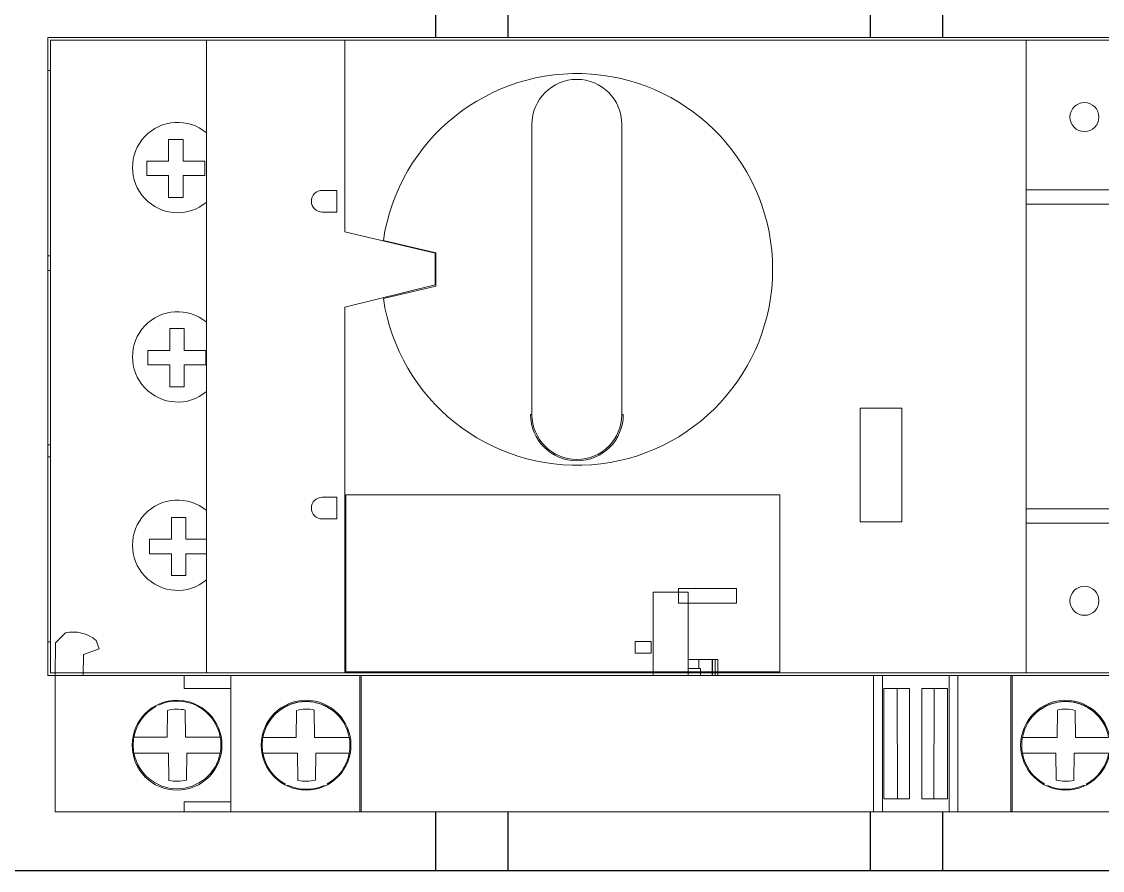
# Model space of a CAD drawing. Header units: millimetres. Extents: x 0 to 69574, y -5 to 41746.
# Drawn here: x 39173.1 to 39247.7, y 16219.4 to 16277.9 of the extents above; entities that cross this region are included whole.
import ezdxf

# ---------------------------------------------------------------- set-up
doc = ezdxf.new("R2010")
doc.units = ezdxf.units.MM
doc.set_wipeout_variables(frame=1)
doc.layers.add('000-PI-Oprema', color=30, linetype='Continuous', lineweight=5)
doc.layers.add('002-PI-Kabelska kanalica', color=150, linetype='Continuous')
doc.layers.add('004-PI-DIN Šina', color=3, linetype='Continuous')

# ---------------------------------------------------------------- blocks, each defined once
blk = doc.blocks.new('*U581')
at = {"layer": '004-PI-DIN Šina'}
blk.add_lwpolyline([(220, -17.5), (220, 17.5), (0, 17.5), (0, -17.5)], close=True, dxfattribs=at)
for points in [[(0, 12.5), (220, 12.5)], [(0, -12.5), (220, -12.5)]]:
    blk.add_lwpolyline(points, dxfattribs=at)
blk = doc.blocks.new('*U1086')
at = {"layer": '002-PI-Kabelska kanalica'}
blk.add_line((-20, -100), (-20, 470), dxfattribs=at)
blk = doc.blocks.new('GV2P04')
at = {"ltscale": 0.25}
blk.add_wipeout([(44692.174, 32178.545), (44736.174, 32178.545), (44736.174, 32090.045), (44692.174, 32090.045)], dxfattribs=at).dxf.layer = '000-PI-Oprema'
at = {"layer": '000-PI-Oprema'}
for p, q in [((44692.174, 32090.045), (44692.174, 32178.545)), ((44692.174, 32178.545), (44736.174, 32178.545)), ((44692.374, 32178.345), (44692.374, 32090.245)), ((44692.374, 32178.345), (44735.974, 32178.345)), ((44694.496, 32178.545), (44694.496, 32178.345)), ((44707.264, 32178.345), (44707.264, 32178.545)), ((44708.078, 32178.545), (44708.078, 32178.345)), ((44720.09, 32178.545), (44720.09, 32178.345)), ((44721.119, 32178.545), (44721.119, 32178.345)), ((44733.887, 32178.545), (44733.887, 32178.345)), ((44735.974, 32178.345), (44735.974, 32090.245)), ((44736.174, 32178.545), (44736.174, 32090.045)), ((44700.578, 32171.519), (44700.578, 32170.019)), ((44701.578, 32171.519), (44700.578, 32171.519)), ((44701.578, 32170.019), (44701.578, 32171.519)), ((44713.59, 32171.632), (44713.59, 32170.132)), ((44714.59, 32171.632), (44713.59, 32171.632)), ((44714.59, 32170.132), (44714.59, 32171.632)), ((44726.638, 32171.711), (44726.638, 32170.211)), ((44727.638, 32171.711), (44726.638, 32171.711)), ((44727.638, 32170.211), (44727.638, 32171.711)), ((44699.078, 32170.019), (44699.078, 32169.019)), ((44700.578, 32170.019), (44699.078, 32170.019)), ((44703.078, 32170.019), (44701.578, 32170.019)), ((44703.078, 32169.019), (44703.078, 32170.019)), ((44712.09, 32170.132), (44712.09, 32169.132)), ((44713.59, 32170.132), (44712.09, 32170.132)), ((44716.09, 32170.132), (44714.59, 32170.132)), ((44716.09, 32169.132), (44716.09, 32170.132)), ((44725.138, 32170.211), (44725.138, 32169.211)), ((44726.638, 32170.211), (44725.138, 32170.211)), ((44729.138, 32170.211), (44727.638, 32170.211)), ((44729.138, 32169.211), (44729.138, 32170.211)), ((44725.138, 32169.211), (44726.638, 32169.211)), ((44726.638, 32169.211), (44726.638, 32167.711)), ((44727.638, 32167.711), (44727.638, 32169.211)), ((44727.638, 32169.211), (44729.138, 32169.211)), ((44699.078, 32169.019), (44700.578, 32169.019)), ((44700.578, 32169.019), (44700.578, 32167.595)), ((44701.578, 32167.595), (44701.578, 32169.019)), ((44701.578, 32169.019), (44703.078, 32169.019)), ((44712.09, 32169.132), (44713.59, 32169.132)), ((44713.59, 32169.132), (44713.59, 32167.632)), ((44714.59, 32167.632), (44714.59, 32169.132)), ((44714.59, 32169.132), (44716.09, 32169.132)), ((44726.638, 32167.711), (44727.638, 32167.711)), ((44735.974, 32167.595), (44692.374, 32167.595)), ((44713.59, 32167.632), (44714.59, 32167.632)), ((44702.974, 32159.611), (44702.974, 32158.611)), ((44704.474, 32158.611), (44704.474, 32159.611)), ((44724.124, 32159.611), (44724.124, 32158.611)), ((44725.624, 32158.611), (44725.624, 32159.611)), ((44717.573, 32158.045), (44692.374, 32158.045)), ((44692.443, 32157.995), (44692.443, 32128.045)), ((44692.443, 32157.995), (44704.624, 32157.995)), ((44702.974, 32158.611), (44704.474, 32158.611)), ((44704.624, 32128.045), (44704.624, 32157.995)), ((44717.573, 32158.045), (44719.101, 32151.818)), ((44721.289, 32151.813), (44722.761, 32158.045)), ((44735.974, 32158.045), (44722.761, 32158.045)), ((44724.124, 32158.611), (44725.624, 32158.611)), ((44718.174, 32155.396), (44719.021, 32151.774)), ((44721.327, 32151.774), (44722.174, 32155.396)), ((44719.021, 32151.774), (44721.327, 32151.774)), ((44719.101, 32151.818), (44721.289, 32151.813)), ((44710.174, 32145.145), (44710.174, 32145.245)), ((44730.174, 32145.145), (44710.174, 32145.145)), ((44710.174, 32138.945), (44710.174, 32138.845)), ((44710.174, 32138.945), (44730.174, 32138.945)), ((44697.174, 32135.045), (44697.174, 32131.045)), ((44697.174, 32135.045), (44698.174, 32135.045)), ((44698.174, 32131.045), (44698.174, 32135.045)), ((44698.174, 32131.045), (44697.174, 32131.045)), ((44692.443, 32128.045), (44704.624, 32128.045)), ((44702.77, 32122.516), (44702.77, 32119.62)), ((44710.599, 32122.516), (44702.77, 32122.516)), ((44710.599, 32119.62), (44710.599, 32122.516)), ((44702.77, 32119.62), (44710.599, 32119.62)), ((44735.974, 32111.045), (44692.374, 32111.045)), ((44702.674, 32111.045), (44702.674, 32103.045)), ((44703.669, 32111.045), (44703.669, 32103.045)), ((44724.673, 32111.045), (44724.673, 32103.045)), ((44725.669, 32111.045), (44725.669, 32103.045))]:
    blk.add_line(p, q, dxfattribs=at)
for centre in [(44697.329, 32107.035), (44730.677, 32107.035)]:
    blk.add_circle(centre, 1, dxfattribs=at)
for centre, radius, start, end in [((44701.161, 32169.586), 3.114, 320.25329, 219.74671), ((44714.143, 32169.586), 3.114, 320.25329, 219.74671), ((44727.198, 32169.586), 3.114, 320.25329, 219.74671), ((44703.724, 32159.611), 0.75, 0, 180), ((44724.874, 32159.611), 0.75, 0, 180), ((44720.174, 32142.045), 13.5, 98.51962, 81.48038), ((44710.174, 32142.045), 3.2, 90, 270), ((44710.174, 32142.045), 3.1, 90, 270), ((44730.174, 32142.045), 3.1, 270, 90)]:
    blk.add_arc(centre, radius, start, end, dxfattribs=at)
blk = doc.blocks.new('GVAN20')
at = {"layer": '000-PI-Oprema'}
for p, q in [((44856.671, 32180.849), (44857.353, 32180.167)), ((44856.27, 32177.846), (44855.876, 32178.927)), ((44856.837, 32178.052), (44856.27, 32177.846)), ((44855.966, 32139.767), (44855.966, 32140.867)), ((44855.966, 32140.867), (44856.766, 32140.867)), ((44856.766, 32139.767), (44856.766, 32140.867)), ((44855.966, 32139.767), (44856.766, 32139.767)), ((44860.171, 32137.217), (44860.171, 32139.617)), ((44854.915, 32137.217), (44854.915, 32136.367)), ((44855.515, 32136.467), (44855.515, 32137.217)), ((44855.515, 32136.467), (44854.915, 32136.467)), ((44855.515, 32135.567), (44855.515, 32136.466)), ((44855.515, 32135.167), (44855.515, 32135.561))]:
    blk.add_line(p, q, dxfattribs=at)
blk.add_arc((44855.016, 32179.617), 2.4, 319.32151, 13.24801, dxfattribs=at)
at = {"ltscale": 0.25}
blk.add_wipeout([(44845.016, 32180.867), (44854.415, 32180.867), (44854.415, 32093.867), (44845.016, 32093.867)], dxfattribs=at).dxf.layer = '000-PI-Oprema'
at = {"layer": '000-PI-Oprema'}
for p, q in [((44845.016, 32093.867), (44845.016, 32180.867)), ((44845.016, 32180.867), (44854.415, 32180.867)), ((44854.415, 32093.867), (44854.415, 32180.867)), ((44854.415, 32180.864), (44856.671, 32180.849)), ((44855.876, 32178.927), (44854.415, 32178.935)), ((44849.076, 32173.053), (44849.076, 32175.439)), ((44850.176, 32175.444), (44850.176, 32173.146)), ((44849.076, 32173.053), (44847.194, 32173.029)), ((44852.015, 32173.122), (44850.176, 32173.146)), ((44845.716, 32171.967), (44845.016, 32171.967)), ((44845.716, 32168.767), (44845.716, 32171.967)), ((44847.218, 32171.812), (44849.076, 32171.788)), ((44849.076, 32169.494), (44849.076, 32171.788)), ((44850.176, 32171.881), (44852.039, 32171.904)), ((44850.176, 32171.881), (44850.176, 32169.49)), ((44853.516, 32171.967), (44853.516, 32168.767)), ((44854.415, 32171.967), (44853.516, 32171.967)), ((44847.538, 32170.167), (44847.664, 32170.167)), ((44851.576, 32170.167), (44851.695, 32170.167)), ((44854.415, 32168.767), (44845.016, 32168.767)), ((44849.059, 32164.152), (44849.059, 32166.543)), ((44850.159, 32166.54), (44850.159, 32164.246)), ((44849.059, 32164.152), (44847.194, 32164.129)), ((44852.015, 32164.222), (44850.159, 32164.246)), ((44847.217, 32162.912), (44849.059, 32162.888)), ((44849.059, 32160.591), (44849.059, 32162.888)), ((44850.159, 32162.981), (44852.038, 32163.004)), ((44850.159, 32162.981), (44850.159, 32160.594)), ((44854.415, 32159.866), (44845.016, 32159.866)), ((44854.415, 32159.773), (44845.016, 32159.773)), ((44854.415, 32139.617), (44860.171, 32139.617)), ((44860.171, 32137.217), (44854.415, 32137.217)), ((44854.415, 32136.367), (44854.915, 32136.367)), ((44855.515, 32135.561), (44854.415, 32135.561)), ((44854.415, 32135.534), (44855.515, 32135.534)), ((44855.515, 32135.35), (44854.415, 32135.35)), ((44854.415, 32135.167), (44855.515, 32135.167)), ((44854.415, 32124.436), (44845.016, 32124.436)), ((44854.415, 32123.812), (44845.016, 32123.812)), ((44845.916, 32123.717), (44853.516, 32123.717)), ((44845.916, 32123.717), (44845.916, 32121.949)), ((44853.516, 32121.949), (44853.516, 32123.717)), ((44853.516, 32122.789), (44845.916, 32122.77)), ((44853.516, 32121.949), (44845.916, 32121.949)), ((44853.516, 32121.085), (44845.916, 32121.085)), ((44845.916, 32121.085), (44845.916, 32119.317)), ((44853.516, 32119.317), (44853.516, 32121.085)), ((44845.916, 32120.263), (44853.516, 32120.245)), ((44854.415, 32119.212), (44845.016, 32119.212)), ((44853.516, 32119.317), (44845.916, 32119.317)), ((44854.415, 32118.61), (44845.016, 32118.61)), ((44854.415, 32114.961), (44845.016, 32114.961)), ((44854.415, 32114.867), (44845.016, 32114.867)), ((44849.059, 32114.153), (44849.059, 32111.856)), ((44850.159, 32111.763), (44850.159, 32114.15)), ((44849.059, 32111.856), (44847.217, 32111.832)), ((44852.038, 32111.739), (44850.159, 32111.763)), ((44847.194, 32110.614), (44849.059, 32110.591)), ((44849.059, 32110.591), (44849.059, 32108.201)), ((44850.159, 32110.498), (44852.015, 32110.522)), ((44850.159, 32108.204), (44850.159, 32110.498))]:
    blk.add_line(p, q, dxfattribs=at)
for centre, radius in [((44849.616, 32172.467), 3.1), ((44849.616, 32163.567), 3.097), ((44849.616, 32111.177), 3.097)]:
    blk.add_circle(centre, radius, dxfattribs=at)
for centre, major_axis, ratio, start_param, end_param in [((44849.638, 32172.467), (0, 3.025), 0.999934, 0.186752, 2.95484), ((44849.631, 32172.467), (0, 3.025), 0.999934, 6.104265, 6.469938), ((44849.638, 32172.467), (0, 3.025), 0.999934, -1.078223, -0.178921), ((44849.638, 32172.467), (0, 3.025), 0.999934, 3.320513, 5.144863), ((44849.616, 32172.467), (0, 2.487), 0.999934, 1.342635, 1.837337), ((44849.616, 32172.467), (0, 2.487), 0.999934, -1.798958, -1.304256), ((44849.597, 32172.467), (0, 3.025), 0.999934, 2.443225, 2.744548), ((44849.631, 32172.467), (0, 3.025), 0.999934, 2.95484, 3.320513), ((44849.601, 32163.567), (0, 3.025), 0.999967, 0.180013, 1.081033), ((44849.604, 32163.567), (0, 3.025), 0.999967, 6.097527, 6.463199), ((44849.601, 32163.567), (0, 3.025), 0.999967, 3.327144, 6.097527), ((44849.618, 32163.567), (0, 3.025), 0.999967, 4.009489, 5.818138), ((44849.601, 32163.567), (0, 3.025), 0.999967, 7.41899, 8.280206), ((44849.616, 32163.567), (0, 2.487), 0.999967, 1.342581, 1.837283), ((44849.616, 32163.567), (0, 2.487), 0.999967, -1.799012, -1.304309), ((44849.601, 32163.567), (0, 3.025), 0.999967, -4.207258, -3.321713), ((44849.604, 32163.567), (0, 3.025), 0.999967, 2.961472, 3.327144), ((44849.601, 32111.177), (0, 3.025), 0.999967, 0.18012, 1.065684), ((44849.604, 32111.177), (0, 3.025), 0.999967, 6.097634, 6.463306), ((44849.601, 32111.177), (0, 3.025), 0.999967, 3.327251, 6.097634), ((44849.618, 32111.177), (0, 3.025), 0.999967, 3.60664, 5.415325), ((44849.601, 32111.177), (0, 3.025), 0.999967, 1.144592, 2.00581), ((44849.616, 32111.177), (0, 2.487), 0.999967, 1.304309, 1.799011), ((44849.616, 32111.177), (0, 2.487), 0.999967, -1.837284, -1.342581), ((44849.601, 32111.177), (0, 3.025), 0.999967, -4.222607, -3.321606)]:
    blk.add_ellipse(centre, major_axis=major_axis, ratio=ratio, start_param=start_param, end_param=end_param, dxfattribs=at)

msp = doc.modelspace()

# ---------------------------------------------------------------- linework, layer by layer
at = {"layer": '000-PI-Oprema', "ltscale": 0.25}
msp.add_line((39141.971, 16219.402), (39296.372, 16219.406), dxfattribs=at)

# ---------------------------------------------------------------- block references
at = {"rotation": 270}
for name, p in [('*U581', (39219.172, 16439.404)), ('*U1086', (39224.172, 16199.404))]:
    msp.add_blockref(name, p, dxfattribs=at)

# ---------------------------------------------------------------- next in the draw order: block references
at = {"layer": '000-PI-Oprema', "rotation": 90}
msp.add_blockref('GV2P04', (71353.479, -28459.344), dxfattribs=at)

# ---------------------------------------------------------------- next in the draw order: block references
msp.add_blockref('GVAN20', (71356.319, -28621.586), dxfattribs=at)

doc.saveas('drawing.dxf')
